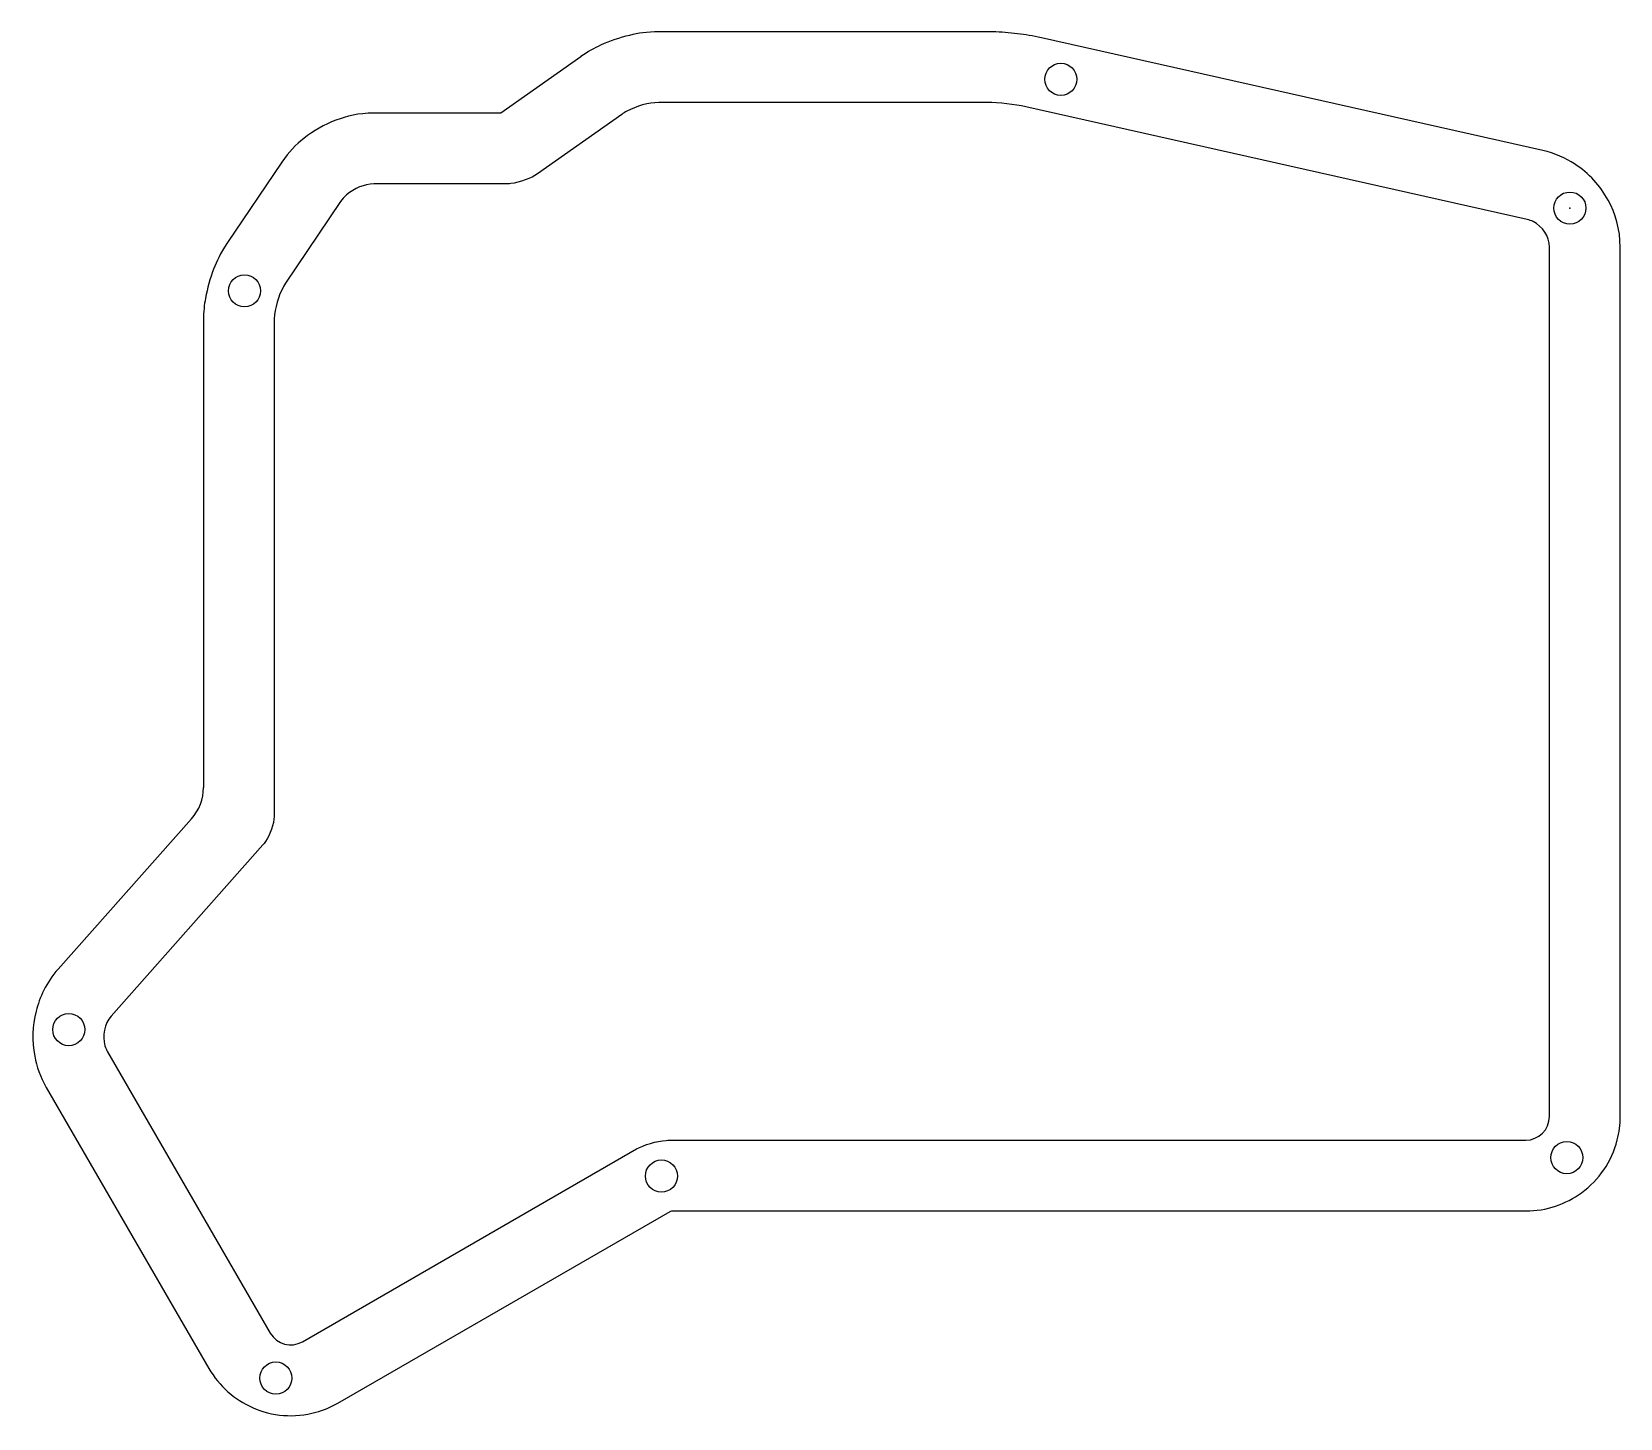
# Model space of a CAD drawing. Header units: millimetres. Extents: x 529 to 697, y 86 to 233.
import ezdxf

# ---------------------------------------------------------------- set-up
doc = ezdxf.new("R2010")
doc.units = ezdxf.units.MM
doc.layers.get('0').update_dxf_attribs({"linetype": 'CONTINUOUS'})

msp = doc.modelspace()

# ---------------------------------------------------------------- linework, layer by layer
for p, q in [((630.17, 232.91), (595.34, 232.91)), ((688.99, 220.33), (635.87, 232.28)), ((587.07, 230.27), (578.61, 224.29)), ((578.61, 224.29), (565.15, 224.29)), ((591.42, 224.16), (582.5, 217.85)), ((630.17, 225.41), (595.34, 225.41)), ((687.35, 213.02), (634.23, 224.96)), ((555.4, 219.1), (549.59, 210.47)), ((579.15, 216.79), (565.15, 216.79)), ((561.62, 214.91), (555.81, 206.29)), ((689.69, 117.99), (689.69, 210.09)), ((697.19, 117.99), (697.19, 210.09)), ((547.11, 202.35), (547.11, 152.86)), ((554.61, 202.35), (554.61, 149.88)), ((554.61, 149.88), (554.61, 149.79)), ((545.85, 149.54), (531.72, 133.62)), ((553.41, 146.76), (537.33, 128.64)), ((536.95, 124.83), (554.19, 95.05)), ((530.45, 121.08), (547.69, 91.3)), ((557.6, 94.14), (593, 114.56)), ((596.48, 115.49), (687.19, 115.49)), ((561.35, 87.64), (596.54, 107.94)), ((596.71, 107.99), (687.19, 107.99))]:
    msp.add_line(p, q)
for centre in [(637.93, 227.87), (691.86, 214.23), (551.46, 205.46), (532.84, 127.2), (691.53, 113.64), (595.62, 111.69), (554.78, 90.29)]:
    msp.add_circle(centre, 1.7)
msp.add_arc((542.11, 152.86), 5, 318.4167, 359.999)
for points, knots in [([(595.34, 232.91), (594.1, 232.91), (593.15, 232.74), (592.24, 232.53), (591.18, 232.28), (590.2, 231.95), (589.17, 231.48), (588.51, 231.17), (587.84, 230.82), (587.08, 230.28)], [0, 0, 0, 0, 0.3431264, 0.3431264, 0.3431264, 0.7427224, 0.7427224, 0.7427224, 0.9989449, 0.9989449, 0.9989449, 0.9989449]), ([(635.87, 232.28), (635.87, 232.28), (635.87, 232.28), (635.87, 232.28), (634.98, 232.48), (634.18, 232.59), (633.34, 232.69), (632.48, 232.8), (631.62, 232.87), (630.72, 232.9), (630.54, 232.9), (630.36, 232.91), (630.17, 232.91)], [-0.001288, -0.001288, -0.001288, -0.001288, 0, 0, 0, 0.445326, 0.445326, 0.445326, 0.907133, 0.907133, 0.907133, 1, 1, 1, 1]), ([(565.15, 224.29), (563.54, 224.29), (562.28, 223.96), (561.15, 223.54), (559.9, 223.07), (558.8, 222.45), (557.73, 221.6), (556.93, 220.96), (556.14, 220.2), (555.4, 219.1)], [0, 0, 0, 0, 0.342212, 0.342212, 0.342212, 0.720157, 0.720157, 0.720157, 1, 1, 1, 1]), ([(595.34, 225.41), (594.28, 225.41), (592.97, 225.03), (591.96, 224.49), (591.76, 224.39), (591.58, 224.28), (591.42, 224.16)], [0, 0, 0, 0, 0.837971, 0.837971, 0.837971, 1, 1, 1, 1]), ([(634.23, 224.96), (634.23, 224.96), (634.23, 224.96), (634.23, 224.96), (633.1, 225.21), (631.33, 225.41), (630.17, 225.41)], [-0.000081, -0.000081, -0.000081, -0.000081, 0, 0, 0, 1, 1, 1, 1]), ([(697.19, 210.09), (697.19, 212), (696.67, 213.67), (695.91, 215.07), (695.06, 216.62), (693.9, 217.9), (692.36, 218.91), (691.4, 219.53), (690.27, 220.05), (688.99, 220.33)], [0, 0, 0, 0, 0.357372, 0.357372, 0.357372, 0.754028, 0.754028, 0.754028, 1, 1, 1, 1]), ([(582.5, 217.85), (581.85, 217.39), (580.61, 216.94), (579.66, 216.82), (579.48, 216.8), (579.3, 216.79), (579.15, 216.79)], [0, 0, 0, 0, 0.838783, 0.838783, 0.838783, 1, 1, 1, 1]), ([(565.15, 216.79), (564.15, 216.79), (563.07, 216.31), (562.28, 215.63), (562.02, 215.41), (561.8, 215.17), (561.62, 214.91)], [0, 0, 0, 0, 0.75924, 0.75924, 0.75924, 1, 1, 1, 1]), ([(689.69, 210.09), (689.69, 211.24), (688.97, 212.3), (687.96, 212.8), (687.77, 212.89), (687.56, 212.97), (687.35, 213.02)], [0, 0, 0, 0, 0.839376, 0.839376, 0.839376, 1, 1, 1, 1]), ([(549.59, 210.47), (549.59, 210.47), (549.59, 210.47), (549.58, 210.47), (548.91, 209.46), (548.52, 208.61), (548.19, 207.75), (547.8, 206.75), (547.52, 205.77), (547.32, 204.67), (547.2, 203.98), (547.11, 203.25), (547.11, 202.35)], [-0.002185, -0.002185, -0.002185, -0.002185, 0, 0, 0, 0.345214, 0.345214, 0.345214, 0.74612, 0.74612, 0.74612, 1, 1, 1, 1]), ([(555.81, 206.29), (555.81, 206.29), (555.81, 206.29), (555.81, 206.29), (555.22, 205.4), (554.77, 204.07), (554.64, 202.93), (554.62, 202.73), (554.61, 202.54), (554.61, 202.35)], [-0.000109, -0.000109, -0.000109, -0.000109, 0, 0, 0, 0.850047, 0.850047, 0.850047, 1, 1, 1, 1]), ([(554.61, 149.79), (554.57, 149), (554.17, 147.85), (553.68, 147.12), (553.59, 146.98), (553.5, 146.86), (553.41, 146.76), (553.41, 146.76), (553.41, 146.76), (553.41, 146.76)], [0.0483652, 0.0483652, 0.0483652, 0.0483652, 0.8518564, 0.8518564, 0.8518564, 1, 1, 1, 1.0000465, 1.0000465, 1.0000465, 1.0000465]), ([(531.72, 133.62), (530.43, 132.17), (529.75, 130.63), (529.38, 129.14), (528.99, 127.58), (528.92, 126.03), (529.23, 124.38), (529.44, 123.31), (529.8, 122.2), (530.45, 121.08)], [0.0001622, 0.0001622, 0.0001622, 0.0001622, 0.3686759, 0.3686759, 0.3686759, 0.7527054, 0.7527054, 0.7527054, 1, 1, 1, 1]), ([(537.33, 128.64), (536.59, 127.8), (536.37, 126.56), (536.67, 125.49), (536.73, 125.26), (536.83, 125.04), (536.95, 124.83)], [0.0000392, 0.0000392, 0.0000392, 0.0000392, 0.8233774, 0.8233774, 0.8233774, 1, 1, 1, 1]), ([(687.19, 107.99), (689.37, 107.99), (691.45, 108.72), (693.1, 109.92), (694.93, 111.27), (696.29, 113.21), (696.88, 115.51), (697.08, 116.31), (697.19, 117.14), (697.19, 117.99)], [0, 0, 0, 0, 0.399506, 0.399506, 0.399506, 0.845696, 0.845696, 0.845696, 1, 1, 1, 1]), ([(593, 114.56), (593, 114.56), (593, 114.56), (593, 114.56), (593.74, 114.98), (595.14, 115.4), (596.13, 115.47), (596.25, 115.48), (596.37, 115.49), (596.48, 115.49)], [-0.000051, -0.000051, -0.000051, -0.000051, 0, 0, 0, 0.888386, 0.888386, 0.888386, 1, 1, 1, 1]), ([(547.69, 91.3), (548.78, 89.42), (550.44, 87.99), (552.29, 87.17), (554.37, 86.24), (556.74, 86.03), (559.03, 86.67), (559.83, 86.89), (560.62, 87.22), (561.35, 87.64)], [0.000214, 0.000214, 0.000214, 0.000214, 0.3965448, 0.3965448, 0.3965448, 0.8438533, 0.8438533, 0.8438533, 1, 1, 1, 1])]:
    msp.add_open_spline(points, degree=3, knots=knots)
for points, degree in [([(587.08, 230.28), (587.07, 230.27)], 1), ([(687.19, 115.49), (688.56, 115.49), (689.69, 116.61), (689.69, 117.99)], 3), ([(596.54, 107.94), (596.59, 107.96), (596.66, 107.98), (596.71, 107.99)], 3), ([(554.19, 95.05), (554.87, 93.86), (556.41, 93.45), (557.6, 94.14)], 3)]:
    msp.add_open_spline(points, degree=degree)
msp.add_point((691.86, 214.23))
msp.add_point((691.86, 214.23))

doc.saveas('drawing.dxf')
